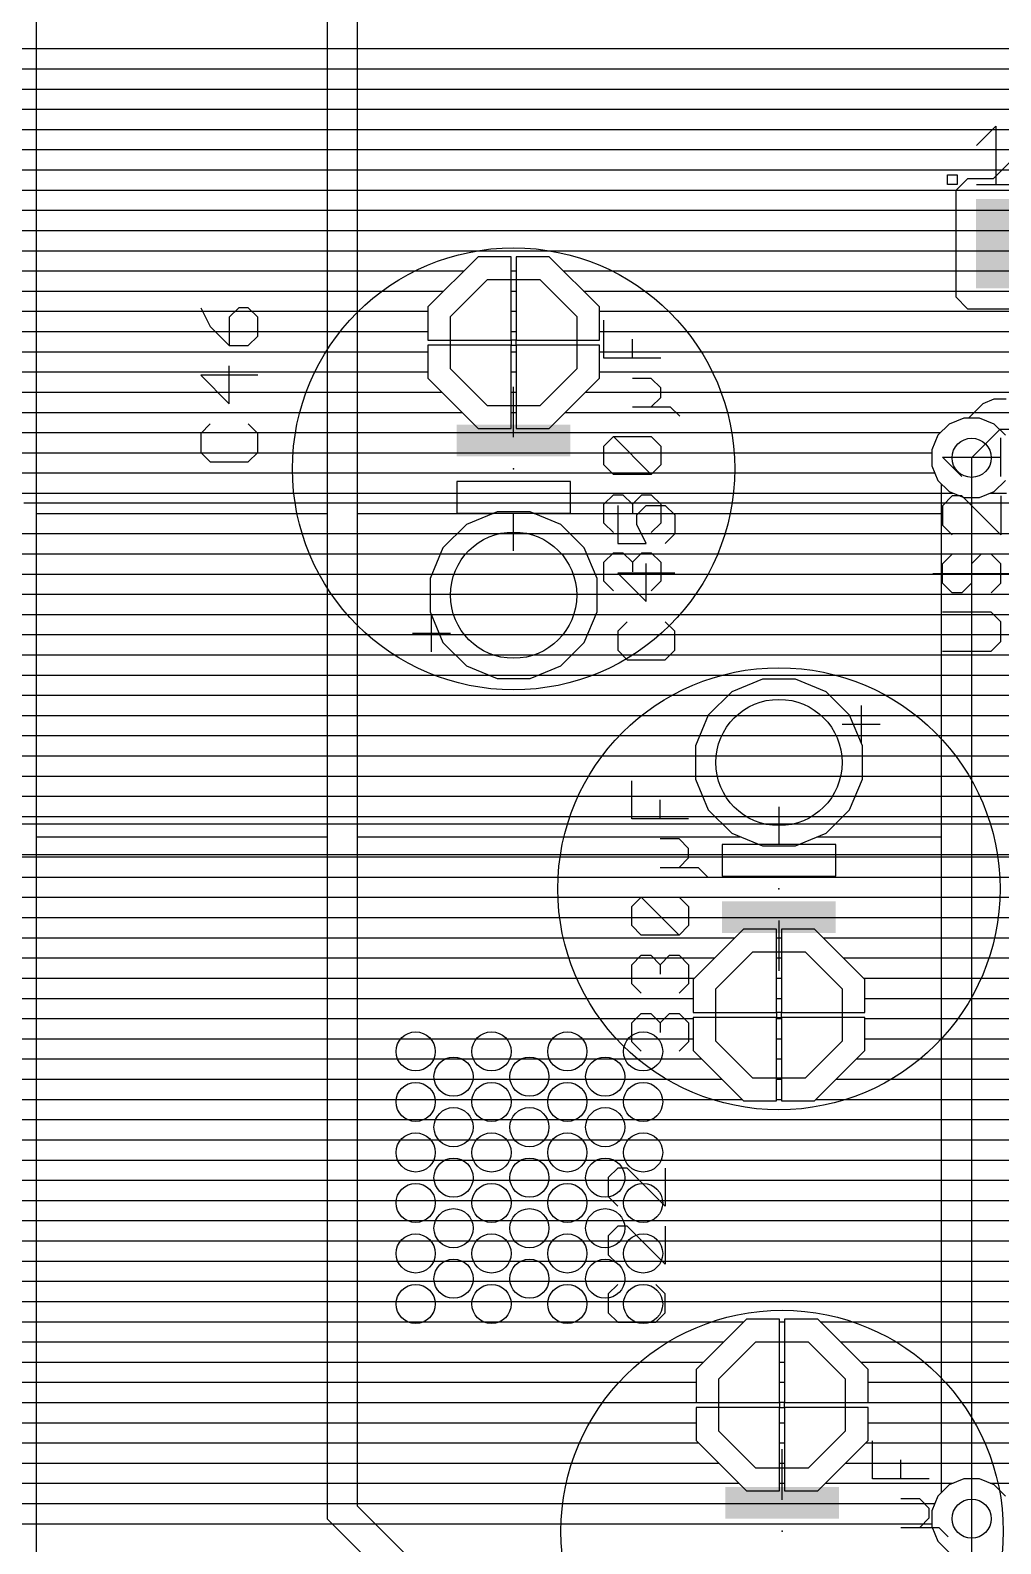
# Model space of a CAD drawing. Extents: x -0.64 to 6, y -0.15 to 7.8.
# Drawn here: x 4.195 to 4.963, y 1.2 to 2.399 of the extents above; entities that cross this region are included whole.
import ezdxf

# ---------------------------------------------------------------- set-up
doc = ezdxf.new("R2010")
doc.units = 0
for name, color, linetype in [('1', 22, 'CONTINUOUS'), ('16', 175, 'CONTINUOUS'), ('17', 82, 'CONTINUOUS'), ('18', 82, 'CONTINUOUS'), ('21', 253, 'CONTINUOUS'), ('23', 7, 'CONTINUOUS'), ('25', 253, 'CONTINUOUS'), ('27', 253, 'CONTINUOUS'), ('51', 253, 'CONTINUOUS')]:
    doc.layers.add(name, color=color, linetype=linetype)

# ---------------------------------------------------------------- blocks, each defined once
blk = doc.blocks.new('RECT')
blk.add_solid([(-0.5, -0.5), (0.5, -0.5), (-0.5, 0.5), (0.5, 0.5)])
blk = doc.blocks.new('OCTAGONP')
blk.add_lwpolyline([(-0.5, -0.207107), (-0.5, 0.207107), (-0.207107, 0.5), (0.207107, 0.5), (0.5, 0.207107), (0.5, -0.207107), (0.207107, -0.5), (-0.207107, -0.5)], close=True)
blk = doc.blocks.new('ROUNDP')
blk.add_circle((0, 0), 0.5)
blk = doc.blocks.new('ROUNDV')
blk.add_circle((0, 0), 0.5)

msp = doc.modelspace()

# ---------------------------------------------------------------- linework, layer by layer
at = {"layer": '1'}
for p, q in [((4.134, 2.384), (5.640059, 2.384)), ((4.134, 2.368), (5.044059, 2.368)), ((5.044654, 2.368595), (4.956992, 2.280933)), ((4.134, 2.352), (5.028059, 2.352)), ((4.134, 2.336), (5.012059, 2.336)), ((4.134, 2.32), (4.996059, 2.32)), ((4.134, 2.304), (4.980059, 2.304)), ((4.134, 2.288), (4.964059, 2.288)), ((4.936758, 2.280933), (4.927386, 2.27156)), ((4.956992, 2.280933), (4.936758, 2.280933)), ((4.134, 2.272), (4.927825, 2.272)), ((4.927386, 2.27156), (4.927386, 2.187439)), ((4.134, 2.256), (4.927386, 2.256)), ((4.134, 2.24), (4.927386, 2.24)), ((4.134, 2.224), (4.927386, 2.224)), ((4.549333, 2.21925), (4.5095, 2.179416)), ((4.5755, 2.21925), (4.549333, 2.21925)), ((4.5755, 2.153251), (4.5755, 2.21925)), ((4.605666, 2.21925), (4.5795, 2.21925)), ((4.5795, 2.21925), (4.5795, 2.153251)), ((4.6455, 2.179416), (4.605666, 2.21925)), ((4.134, 2.208), (4.538084, 2.208)), ((4.5755, 2.208), (4.5795, 2.208)), ((4.616916, 2.208), (4.927386, 2.208)), ((4.134, 2.192), (4.522084, 2.192)), ((4.5755, 2.192), (4.5795, 2.192)), ((4.632916, 2.192), (4.927386, 2.192)), ((4.927386, 2.187439), (4.936758, 2.178067)), ((4.134, 2.176), (4.5095, 2.176)), ((4.5095, 2.179416), (4.5095, 2.15325)), ((4.5755, 2.176), (4.5795, 2.176)), ((4.6455, 2.15325), (4.6455, 2.179416)), ((4.6455, 2.176), (4.971, 2.176)), ((4.936758, 2.178067), (4.971, 2.178067)), ((4.134, 2.16), (4.5095, 2.16)), ((4.5755, 2.16), (4.5795, 2.16)), ((4.6455, 2.16), (4.971, 2.16)), ((4.5095, 2.15325), (4.575499, 2.15325)), ((4.575499, 2.14925), (4.5095, 2.14925)), ((4.5095, 2.14925), (4.5095, 2.123083)), ((4.575499, 2.15325), (4.575499, 2.14925)), ((4.5795, 2.153251), (4.5755, 2.153251)), ((4.5755, 2.08325), (4.5755, 2.149249)), ((4.5755, 2.149249), (4.5795, 2.149249)), ((4.5795, 2.149249), (4.5795, 2.08325)), ((4.579501, 2.14925), (4.579501, 2.15325)), ((4.579501, 2.15325), (4.6455, 2.15325)), ((4.6455, 2.14925), (4.579501, 2.14925)), ((4.6455, 2.123083), (4.6455, 2.14925)), ((4.134, 2.144), (4.5095, 2.144)), ((4.5755, 2.144), (4.5795, 2.144)), ((4.6455, 2.144), (4.971, 2.144)), ((4.134, 2.128), (4.5095, 2.128)), ((4.5095, 2.123083), (4.549333, 2.08325)), ((4.5755, 2.128), (4.5795, 2.128)), ((4.605666, 2.08325), (4.6455, 2.123083)), ((4.6455, 2.128), (4.967189, 2.128)), ((4.134, 2.112), (4.520583, 2.112)), ((4.5755, 2.112), (4.5795, 2.112)), ((4.634416, 2.112), (4.967189, 2.112)), ((4.948767, 2.102708), (4.937559, 2.0915)), ((4.957588, 2.106362), (4.948767, 2.102708)), ((4.967189, 2.106362), (4.957588, 2.106362)), ((4.134, 2.096), (4.536583, 2.096)), ((4.5755, 2.096), (4.5795, 2.096)), ((4.618416, 2.096), (4.942059, 2.096)), ((4.922157, 2.086704), (4.913296, 2.077843)), ((4.933734, 2.0915), (4.922157, 2.086704)), ((4.937559, 2.0915), (4.933734, 2.0915)), ((4.134, 2.08), (4.915452, 2.08)), ((4.549333, 2.08325), (4.5755, 2.08325)), ((4.5795, 2.08325), (4.605666, 2.08325)), ((4.913296, 2.077843), (4.9085, 2.066266)), ((4.962362, 2.082362), (4.94, 2.06)), ((4.995, 2.082362), (4.962362, 2.082362)), ((4.149941, 2.064), (4.9085, 2.064)), ((4.9085, 2.066266), (4.9085, 2.053734)), ((4.9085, 2.053734), (4.913296, 2.042157)), ((4.165941, 2.048), (4.910875, 2.048)), ((4.913296, 2.042157), (4.922157, 2.033296)), ((4.957843, 2.033296), (4.966704, 2.042157)), ((4.181941, 2.032), (4.925284, 2.032)), ((4.922157, 2.033296), (4.933734, 2.0285)), ((4.933734, 2.0285), (4.946266, 2.0285)), ((4.946266, 2.0285), (4.957843, 2.033296)), ((4.954716, 2.032), (4.967617, 2.032)), ((4.975617, 2.024), (4.189941, 2.024)), ((4.18, 2), (5, 2)), ((3.89, 1.984), (5.016, 1.984)), ((3.89, 1.968), (5.032, 1.968)), ((3.89, 1.952), (5.048, 1.952)), ((3.89, 1.936), (5.05, 1.936)), ((3.89, 1.92), (5.05, 1.92)), ((3.89, 1.904), (5.05, 1.904)), ((3.89, 1.888), (5.05, 1.888)), ((3.89, 1.872), (5.05, 1.872)), ((3.89, 1.856), (5.05, 1.856)), ((3.89, 1.84), (5.05, 1.84)), ((3.906, 1.824), (5.05, 1.824)), ((3.922, 1.808), (5.038, 1.808)), ((3.938, 1.792), (5.022, 1.792)), ((3.954, 1.776), (5.006, 1.776)), ((5, 1.77), (3.96, 1.77)), ((3.222, 1.744), (5.122059, 1.744)), ((3.955226, 1.746), (5.004774, 1.746)), ((3.222, 1.728), (5.140398, 1.728)), ((3.222, 1.712), (5.196, 1.712)), ((3.222, 1.696), (5.196, 1.696)), ((3.222, 1.68), (4.752584, 1.68)), ((4.759333, 1.68675), (4.7195, 1.646916)), ((4.7855, 1.68675), (4.759333, 1.68675)), ((4.7855, 1.620751), (4.7855, 1.68675)), ((4.7855, 1.68), (4.7895, 1.68)), ((4.815666, 1.68675), (4.7895, 1.68675)), ((4.7895, 1.68675), (4.7895, 1.620751)), ((4.8555, 1.646916), (4.815666, 1.68675)), ((4.822416, 1.68), (5.196, 1.68)), ((3.222, 1.664), (4.736584, 1.664)), ((4.7855, 1.664), (4.7895, 1.664)), ((4.838416, 1.664), (5.196, 1.664)), ((3.222, 1.648), (4.720584, 1.648)), ((4.7195, 1.646916), (4.7195, 1.62075)), ((4.7855, 1.648), (4.7895, 1.648)), ((4.854416, 1.648), (5.196, 1.648)), ((4.8555, 1.62075), (4.8555, 1.646916)), ((3.222, 1.632), (4.7195, 1.632)), ((4.7855, 1.632), (4.7895, 1.632)), ((4.8555, 1.632), (5.196, 1.632)), ((4.7195, 1.62075), (4.785499, 1.62075)), ((4.785499, 1.62075), (4.785499, 1.61675)), ((4.7895, 1.620751), (4.7855, 1.620751)), ((4.789501, 1.61675), (4.789501, 1.62075)), ((4.789501, 1.62075), (4.8555, 1.62075)), ((3.222, 1.616), (4.7195, 1.616)), ((4.785499, 1.61675), (4.7195, 1.61675)), ((4.7195, 1.61675), (4.7195, 1.590583)), ((4.7855, 1.55075), (4.7855, 1.616749)), ((4.7855, 1.616749), (4.7895, 1.616749)), ((4.7855, 1.616), (4.7895, 1.616)), ((4.7895, 1.616749), (4.7895, 1.55075)), ((4.8555, 1.61675), (4.789501, 1.61675)), ((4.8555, 1.590583), (4.8555, 1.61675)), ((4.8555, 1.616), (5.196, 1.616)), ((3.222, 1.6), (4.7195, 1.6)), ((4.7855, 1.6), (4.7895, 1.6)), ((4.8555, 1.6), (5.196, 1.6)), ((3.222, 1.584), (4.726083, 1.584)), ((4.7195, 1.590583), (4.759333, 1.55075)), ((4.7855, 1.584), (4.7895, 1.584)), ((4.815666, 1.55075), (4.8555, 1.590583)), ((4.848916, 1.584), (5.196, 1.584)), ((3.222, 1.568), (4.742083, 1.568)), ((4.7855, 1.568), (4.7895, 1.568)), ((4.832916, 1.568), (5.196, 1.568)), ((3.222, 1.552), (4.758083, 1.552)), ((4.759333, 1.55075), (4.7855, 1.55075)), ((4.7855, 1.552), (4.7895, 1.552)), ((4.7895, 1.55075), (4.815666, 1.55075)), ((4.816916, 1.552), (5.196, 1.552)), ((3.222, 1.536), (5.196, 1.536)), ((3.222, 1.52), (5.196, 1.52)), ((3.222, 1.504), (5.196, 1.504)), ((3.222, 1.488), (5.196, 1.488)), ((3.222, 1.472), (5.196, 1.472)), ((3.222, 1.456), (5.196, 1.456)), ((3.222, 1.44), (5.196, 1.44)), ((3.222, 1.424), (5.196, 1.424)), ((3.222, 1.408), (5.196, 1.408)), ((3.222, 1.392), (5.196, 1.392)), ((3.222, 1.376), (4.759834, 1.376)), ((4.761833, 1.378), (4.722, 1.338166)), ((4.788, 1.378), (4.761833, 1.378)), ((4.788, 1.312001), (4.788, 1.378)), ((4.788, 1.376), (4.792, 1.376)), ((4.818166, 1.378), (4.792, 1.378)), ((4.792, 1.378), (4.792, 1.312001)), ((4.858, 1.338166), (4.818166, 1.378)), ((4.820166, 1.376), (5.196, 1.376)), ((3.222, 1.36), (4.743834, 1.36)), ((4.788, 1.36), (4.792, 1.36)), ((4.836166, 1.36), (5.196, 1.36)), ((4.07317, 1.344), (4.727834, 1.344)), ((4.788, 1.344), (4.792, 1.344)), ((4.852166, 1.344), (5.196, 1.344)), ((4.722, 1.338166), (4.722, 1.312)), ((4.858, 1.312), (4.858, 1.338166)), ((4.090294, 1.328), (4.722, 1.328)), ((4.788, 1.328), (4.792, 1.328)), ((4.858, 1.328), (5.197386, 1.328)), ((4.100149, 1.312), (4.722, 1.312)), ((4.722, 1.312), (4.787999, 1.312)), ((4.787999, 1.308), (4.722, 1.308)), ((4.722, 1.308), (4.722, 1.281833)), ((4.787999, 1.312), (4.787999, 1.308)), ((4.792, 1.312001), (4.788, 1.312001)), ((4.788, 1.242), (4.788, 1.307999)), ((4.788, 1.307999), (4.792, 1.307999)), ((4.792, 1.307999), (4.792, 1.242)), ((4.792001, 1.308), (4.792001, 1.312)), ((4.792001, 1.312), (4.858, 1.312)), ((4.858, 1.308), (4.792001, 1.308)), ((4.858, 1.312), (5.197386, 1.312)), ((4.858, 1.281833), (4.858, 1.308)), ((4.105486, 1.296), (4.722, 1.296)), ((4.788, 1.296), (4.792, 1.296)), ((4.858, 1.296), (5.199325, 1.296)), ((4.038, 1.28), (4.723833, 1.28)), ((4.722, 1.281833), (4.761833, 1.242)), ((4.788, 1.28), (4.792, 1.28)), ((4.818166, 1.242), (4.858, 1.281833)), ((4.856166, 1.28), (5.655452, 1.28)), ((4.105486, 1.264), (4.739833, 1.264)), ((4.788, 1.264), (4.792, 1.264)), ((4.840166, 1.264), (5.6485, 1.264)), ((4.100149, 1.248), (4.755833, 1.248)), ((4.788, 1.248), (4.792, 1.248)), ((4.824166, 1.248), (4.925285, 1.248)), ((4.922157, 1.246704), (4.913296, 1.237843)), ((4.933734, 1.2515), (4.922157, 1.246704)), ((4.946266, 1.2515), (4.933734, 1.2515)), ((4.957843, 1.246704), (4.946266, 1.2515)), ((4.954715, 1.248), (5.634059, 1.248)), ((4.966704, 1.237843), (4.957843, 1.246704)), ((4.761833, 1.242), (4.788, 1.242)), ((4.792, 1.242), (4.818166, 1.242)), ((4.913296, 1.237843), (4.9085, 1.226266)), ((4.090294, 1.232), (4.910875, 1.232)), ((4.9085, 1.226266), (4.9085, 1.213734)), ((4.07317, 1.216), (4.9085, 1.216)), ((4.9085, 1.213734), (4.913296, 1.202157)), ((4.94, 1.22), (4.94, 0.92)), ((4.913296, 1.202157), (4.916, 1.199452))]:
    msp.add_line(p, q, dxfattribs=at)
at = {"layer": '16'}
for p, q in [((4.2, 1.06), (4.2, 4.49)), ((4.43, 4.26), (4.43, 1.22)), ((4.454, 1.229941), (4.454, 4.250059)), ((4.2, 2.384), (4.43, 2.384)), ((4.454, 2.384), (5.656, 2.384)), ((4.2, 2.368), (4.43, 2.368)), ((4.454, 2.368), (5.656, 2.368)), ((4.2, 2.352), (4.43, 2.352)), ((4.454, 2.352), (5.656, 2.352)), ((4.2, 2.336), (4.43, 2.336)), ((4.454, 2.336), (5.656, 2.336)), ((4.2, 2.32), (4.43, 2.32)), ((4.454, 2.32), (5.656, 2.32)), ((4.2, 2.304), (4.43, 2.304)), ((4.454, 2.304), (5.656, 2.304)), ((4.2, 2.288), (4.43, 2.288)), ((4.454, 2.288), (5.656, 2.288)), ((4.2, 2.272), (4.43, 2.272)), ((4.454, 2.272), (5.656, 2.272)), ((4.2, 2.256), (4.43, 2.256)), ((4.454, 2.256), (5.656, 2.256)), ((4.2, 2.24), (4.43, 2.24)), ((4.454, 2.24), (5.656, 2.24)), ((4.2, 2.224), (4.43, 2.224)), ((4.454, 2.224), (5.656, 2.224)), ((4.549333, 2.21925), (4.5095, 2.179416)), ((4.5755, 2.21925), (4.549333, 2.21925)), ((4.5755, 2.153251), (4.5755, 2.21925)), ((4.605666, 2.21925), (4.5795, 2.21925)), ((4.5795, 2.21925), (4.5795, 2.153251)), ((4.6455, 2.179416), (4.605666, 2.21925)), ((4.2, 2.208), (4.43, 2.208)), ((4.454, 2.208), (4.538084, 2.208)), ((4.5755, 2.208), (4.5795, 2.208)), ((4.616916, 2.208), (5.656, 2.208)), ((4.2, 2.192), (4.43, 2.192)), ((4.454, 2.192), (4.522084, 2.192)), ((4.5755, 2.192), (4.5795, 2.192)), ((4.632916, 2.192), (5.656, 2.192)), ((4.2, 2.176), (4.43, 2.176)), ((4.454, 2.176), (4.5095, 2.176)), ((4.5095, 2.179416), (4.5095, 2.15325)), ((4.5755, 2.176), (4.5795, 2.176)), ((4.6455, 2.15325), (4.6455, 2.179416)), ((4.6455, 2.176), (5.656, 2.176)), ((4.2, 2.16), (4.43, 2.16)), ((4.454, 2.16), (4.5095, 2.16)), ((4.5755, 2.16), (4.5795, 2.16)), ((4.6455, 2.16), (5.656, 2.16)), ((4.5095, 2.15325), (4.575499, 2.15325)), ((4.575499, 2.14925), (4.5095, 2.14925)), ((4.5095, 2.14925), (4.5095, 2.123083)), ((4.575499, 2.15325), (4.575499, 2.14925)), ((4.5795, 2.153251), (4.5755, 2.153251)), ((4.5755, 2.08325), (4.5755, 2.149249)), ((4.5755, 2.149249), (4.5795, 2.149249)), ((4.5795, 2.149249), (4.5795, 2.08325)), ((4.579501, 2.14925), (4.579501, 2.15325)), ((4.579501, 2.15325), (4.6455, 2.15325)), ((4.6455, 2.14925), (4.579501, 2.14925)), ((4.6455, 2.123083), (4.6455, 2.14925)), ((4.2, 2.144), (4.43, 2.144)), ((4.454, 2.144), (4.5095, 2.144)), ((4.5755, 2.144), (4.5795, 2.144)), ((4.6455, 2.144), (5.656, 2.144)), ((4.2, 2.128), (4.43, 2.128)), ((4.454, 2.128), (4.5095, 2.128)), ((4.5095, 2.123083), (4.549333, 2.08325)), ((4.5755, 2.128), (4.5795, 2.128)), ((4.605666, 2.08325), (4.6455, 2.123083)), ((4.6455, 2.128), (5.656, 2.128)), ((4.2, 2.112), (4.43, 2.112)), ((4.454, 2.112), (4.520583, 2.112)), ((4.5755, 2.112), (4.5795, 2.112)), ((4.634416, 2.112), (5.656, 2.112)), ((4.2, 2.096), (4.43, 2.096)), ((4.454, 2.096), (4.536583, 2.096)), ((4.5755, 2.096), (4.5795, 2.096)), ((4.618416, 2.096), (5.656, 2.096)), ((4.922157, 2.086704), (4.913296, 2.077843)), ((4.933734, 2.0915), (4.922157, 2.086704)), ((4.946266, 2.0915), (4.933734, 2.0915)), ((4.957843, 2.086704), (4.946266, 2.0915)), ((4.966704, 2.077843), (4.957843, 2.086704)), ((4.2, 2.08), (4.43, 2.08)), ((4.454, 2.08), (4.915452, 2.08)), ((4.549333, 2.08325), (4.5755, 2.08325)), ((4.5795, 2.08325), (4.605666, 2.08325)), ((4.913296, 2.077843), (4.9085, 2.066266)), ((4.2, 2.064), (4.43, 2.064)), ((4.454, 2.064), (4.9085, 2.064)), ((4.9085, 2.066266), (4.9085, 2.053734)), ((4.9085, 2.053734), (4.913296, 2.042157)), ((4.94, 2.06), (4.94, 1.22)), ((4.2, 2.048), (4.43, 2.048)), ((4.454, 2.048), (4.910875, 2.048)), ((4.913296, 2.042157), (4.916, 2.039452)), ((4.916, 2.039452), (4.916, 1.240548)), ((4.2, 2.032), (4.43, 2.032)), ((4.454, 2.032), (4.916, 2.032)), ((4.2, 2.016), (4.43, 2.016)), ((4.454, 2.016), (4.561354, 2.016)), ((4.564372, 2.01725), (4.540114, 2.007202)), ((4.590628, 2.01725), (4.564372, 2.01725)), ((4.614886, 2.007202), (4.590628, 2.01725)), ((4.593646, 2.016), (4.916, 2.016)), ((4.540114, 2.007202), (4.521548, 1.988636)), ((4.633452, 1.988636), (4.614886, 2.007202)), ((4.2, 2), (4.43, 2)), ((4.454, 2), (4.532912, 2)), ((4.622088, 2), (4.916, 2)), ((4.2, 1.984), (4.43, 1.984)), ((4.454, 1.984), (4.519628, 1.984)), ((4.521548, 1.988636), (4.5115, 1.964378)), ((4.6435, 1.964378), (4.633452, 1.988636)), ((4.635372, 1.984), (4.916, 1.984)), ((4.2, 1.968), (4.43, 1.968)), ((4.454, 1.968), (4.513, 1.968)), ((4.642, 1.968), (4.916, 1.968)), ((4.5115, 1.964378), (4.5115, 1.938122)), ((4.6435, 1.938122), (4.6435, 1.964378)), ((4.2, 1.952), (4.43, 1.952)), ((4.454, 1.952), (4.5115, 1.952)), ((4.6435, 1.952), (4.916, 1.952)), ((4.2, 1.936), (4.43, 1.936)), ((4.454, 1.936), (4.512379, 1.936)), ((4.5115, 1.938122), (4.521548, 1.913864)), ((4.633452, 1.913864), (4.6435, 1.938122)), ((4.642621, 1.936), (4.916, 1.936)), ((4.2, 1.92), (4.43, 1.92)), ((4.454, 1.92), (4.519006, 1.92)), ((4.635994, 1.92), (4.916, 1.92)), ((4.521548, 1.913864), (4.540114, 1.895298)), ((4.614886, 1.895298), (4.633452, 1.913864)), ((4.2, 1.904), (4.43, 1.904)), ((4.454, 1.904), (4.531412, 1.904)), ((4.540114, 1.895298), (4.564372, 1.88525)), ((4.590628, 1.88525), (4.614886, 1.895298)), ((4.623588, 1.904), (4.916, 1.904)), ((4.2, 1.888), (4.43, 1.888)), ((4.454, 1.888), (4.557733, 1.888)), ((4.564372, 1.88525), (4.590628, 1.88525)), ((4.597267, 1.888), (4.916, 1.888)), ((4.774372, 1.88475), (4.750114, 1.874702)), ((4.800628, 1.88475), (4.774372, 1.88475)), ((4.824886, 1.874702), (4.800628, 1.88475)), ((4.2, 1.872), (4.43, 1.872)), ((4.454, 1.872), (4.747412, 1.872)), ((4.750114, 1.874702), (4.731548, 1.856136)), ((4.843452, 1.856136), (4.824886, 1.874702)), ((4.827588, 1.872), (4.916, 1.872)), ((4.2, 1.856), (4.43, 1.856)), ((4.454, 1.856), (4.731492, 1.856)), ((4.731548, 1.856136), (4.7215, 1.831878)), ((4.8535, 1.831878), (4.843452, 1.856136)), ((4.843508, 1.856), (4.916, 1.856)), ((4.2, 1.84), (4.43, 1.84)), ((4.454, 1.84), (4.724864, 1.84)), ((4.850136, 1.84), (4.916, 1.84)), ((4.2, 1.824), (4.43, 1.824)), ((4.454, 1.824), (4.7215, 1.824)), ((4.7215, 1.831878), (4.7215, 1.805622)), ((4.8535, 1.805622), (4.8535, 1.831878)), ((4.8535, 1.824), (4.916, 1.824)), ((4.2, 1.808), (4.43, 1.808)), ((4.454, 1.808), (4.7215, 1.808)), ((4.7215, 1.805622), (4.731548, 1.781364)), ((4.843452, 1.781364), (4.8535, 1.805622)), ((4.8535, 1.808), (4.916, 1.808)), ((4.2, 1.792), (4.43, 1.792)), ((4.454, 1.792), (4.727142, 1.792)), ((4.847858, 1.792), (4.916, 1.792)), ((4.2, 1.776), (4.43, 1.776)), ((4.454, 1.776), (4.736912, 1.776)), ((4.731548, 1.781364), (4.750114, 1.762798)), ((4.824886, 1.762798), (4.843452, 1.781364)), ((4.838088, 1.776), (4.916, 1.776)), ((4.750114, 1.762798), (4.774372, 1.75275)), ((4.800628, 1.75275), (4.824886, 1.762798)), ((4.2, 1.76), (4.43, 1.76)), ((4.454, 1.76), (4.756868, 1.76)), ((4.774372, 1.75275), (4.800628, 1.75275)), ((4.818131, 1.76), (4.916, 1.76)), ((4.2, 1.744), (4.43, 1.744)), ((4.454, 1.744), (4.916, 1.744)), ((4.2, 1.728), (4.43, 1.728)), ((4.454, 1.728), (4.916, 1.728)), ((4.2, 1.712), (4.43, 1.712)), ((4.454, 1.712), (4.916, 1.712)), ((4.2, 1.696), (4.43, 1.696)), ((4.454, 1.696), (4.916, 1.696)), ((4.2, 1.68), (4.43, 1.68)), ((4.454, 1.68), (4.752584, 1.68)), ((4.759333, 1.68675), (4.7195, 1.646916)), ((4.7855, 1.68675), (4.759333, 1.68675)), ((4.7855, 1.620751), (4.7855, 1.68675)), ((4.7855, 1.68), (4.7895, 1.68)), ((4.815666, 1.68675), (4.7895, 1.68675)), ((4.7895, 1.68675), (4.7895, 1.620751)), ((4.8555, 1.646916), (4.815666, 1.68675)), ((4.822416, 1.68), (4.916, 1.68)), ((4.2, 1.664), (4.43, 1.664)), ((4.454, 1.664), (4.736584, 1.664)), ((4.7855, 1.664), (4.7895, 1.664)), ((4.838416, 1.664), (4.916, 1.664)), ((4.2, 1.648), (4.43, 1.648)), ((4.454, 1.648), (4.720584, 1.648)), ((4.7195, 1.646916), (4.7195, 1.62075)), ((4.7855, 1.648), (4.7895, 1.648)), ((4.854416, 1.648), (4.916, 1.648)), ((4.8555, 1.62075), (4.8555, 1.646916)), ((4.2, 1.632), (4.43, 1.632)), ((4.454, 1.632), (4.7195, 1.632)), ((4.7855, 1.632), (4.7895, 1.632)), ((4.8555, 1.632), (4.916, 1.632)), ((4.7195, 1.62075), (4.785499, 1.62075)), ((4.785499, 1.62075), (4.785499, 1.61675)), ((4.7895, 1.620751), (4.7855, 1.620751)), ((4.789501, 1.61675), (4.789501, 1.62075)), ((4.789501, 1.62075), (4.8555, 1.62075)), ((4.2, 1.616), (4.43, 1.616)), ((4.454, 1.616), (4.7195, 1.616)), ((4.785499, 1.61675), (4.7195, 1.61675)), ((4.7195, 1.61675), (4.7195, 1.590583)), ((4.7855, 1.55075), (4.7855, 1.616749)), ((4.7855, 1.616749), (4.7895, 1.616749)), ((4.7855, 1.616), (4.7895, 1.616)), ((4.7895, 1.616749), (4.7895, 1.55075)), ((4.8555, 1.61675), (4.789501, 1.61675)), ((4.8555, 1.590583), (4.8555, 1.61675)), ((4.8555, 1.616), (4.916, 1.616)), ((4.2, 1.6), (4.43, 1.6)), ((4.454, 1.6), (4.7195, 1.6)), ((4.7855, 1.6), (4.7895, 1.6)), ((4.8555, 1.6), (4.916, 1.6)), ((4.2, 1.584), (4.43, 1.584)), ((4.454, 1.584), (4.726083, 1.584)), ((4.7195, 1.590583), (4.759333, 1.55075)), ((4.7855, 1.584), (4.7895, 1.584)), ((4.815666, 1.55075), (4.8555, 1.590583)), ((4.848916, 1.584), (4.916, 1.584)), ((4.2, 1.568), (4.43, 1.568)), ((4.454, 1.568), (4.742083, 1.568)), ((4.7855, 1.568), (4.7895, 1.568)), ((4.832916, 1.568), (4.916, 1.568)), ((4.2, 1.552), (4.43, 1.552)), ((4.454, 1.552), (4.758083, 1.552)), ((4.759333, 1.55075), (4.7855, 1.55075)), ((4.7855, 1.552), (4.7895, 1.552)), ((4.7895, 1.55075), (4.815666, 1.55075)), ((4.816916, 1.552), (4.916, 1.552)), ((4.2, 1.536), (4.43, 1.536)), ((4.454, 1.536), (4.916, 1.536)), ((4.2, 1.52), (4.43, 1.52)), ((4.454, 1.52), (4.916, 1.52)), ((4.2, 1.504), (4.43, 1.504)), ((4.454, 1.504), (4.916, 1.504)), ((4.2, 1.488), (4.43, 1.488)), ((4.454, 1.488), (4.916, 1.488)), ((4.2, 1.472), (4.43, 1.472)), ((4.454, 1.472), (4.916, 1.472)), ((4.2, 1.456), (4.43, 1.456)), ((4.454, 1.456), (4.916, 1.456)), ((4.2, 1.44), (4.43, 1.44)), ((4.454, 1.44), (4.916, 1.44)), ((4.2, 1.424), (4.43, 1.424)), ((4.454, 1.424), (4.916, 1.424)), ((4.2, 1.408), (4.43, 1.408)), ((4.454, 1.408), (4.916, 1.408)), ((4.2, 1.392), (4.43, 1.392)), ((4.454, 1.392), (4.916, 1.392)), ((4.2, 1.376), (4.43, 1.376)), ((4.454, 1.376), (4.759834, 1.376)), ((4.761833, 1.378), (4.722, 1.338166)), ((4.788, 1.378), (4.761833, 1.378)), ((4.788, 1.312001), (4.788, 1.378)), ((4.788, 1.376), (4.792, 1.376)), ((4.818166, 1.378), (4.792, 1.378)), ((4.792, 1.378), (4.792, 1.312001)), ((4.858, 1.338166), (4.818166, 1.378)), ((4.820166, 1.376), (4.916, 1.376)), ((4.2, 1.36), (4.43, 1.36)), ((4.454, 1.36), (4.743834, 1.36)), ((4.788, 1.36), (4.792, 1.36)), ((4.836166, 1.36), (4.916, 1.36)), ((4.2, 1.344), (4.43, 1.344)), ((4.454, 1.344), (4.727834, 1.344)), ((4.788, 1.344), (4.792, 1.344)), ((4.852166, 1.344), (4.916, 1.344)), ((4.722, 1.338166), (4.722, 1.312)), ((4.858, 1.312), (4.858, 1.338166)), ((4.2, 1.328), (4.43, 1.328)), ((4.454, 1.328), (4.722, 1.328)), ((4.788, 1.328), (4.792, 1.328)), ((4.858, 1.328), (4.916, 1.328)), ((4.2, 1.312), (4.43, 1.312)), ((4.454, 1.312), (4.722, 1.312)), ((4.722, 1.312), (4.787999, 1.312)), ((4.787999, 1.308), (4.722, 1.308)), ((4.722, 1.308), (4.722, 1.281833)), ((4.787999, 1.312), (4.787999, 1.308)), ((4.792, 1.312001), (4.788, 1.312001)), ((4.788, 1.242), (4.788, 1.307999)), ((4.788, 1.307999), (4.792, 1.307999)), ((4.792, 1.307999), (4.792, 1.242)), ((4.792001, 1.308), (4.792001, 1.312)), ((4.792001, 1.312), (4.858, 1.312)), ((4.858, 1.308), (4.792001, 1.308)), ((4.858, 1.312), (4.916, 1.312)), ((4.858, 1.281833), (4.858, 1.308)), ((4.2, 1.296), (4.43, 1.296)), ((4.454, 1.296), (4.722, 1.296)), ((4.788, 1.296), (4.792, 1.296)), ((4.858, 1.296), (4.916, 1.296)), ((4.2, 1.28), (4.43, 1.28)), ((4.454, 1.28), (4.723833, 1.28)), ((4.722, 1.281833), (4.761833, 1.242)), ((4.788, 1.28), (4.792, 1.28)), ((4.818166, 1.242), (4.858, 1.281833)), ((4.856166, 1.28), (4.916, 1.28)), ((4.2, 1.264), (4.43, 1.264)), ((4.454, 1.264), (4.739833, 1.264)), ((4.788, 1.264), (4.792, 1.264)), ((4.840166, 1.264), (4.916, 1.264)), ((4.2, 1.248), (4.43, 1.248)), ((4.454, 1.248), (4.755833, 1.248)), ((4.788, 1.248), (4.792, 1.248)), ((4.824166, 1.248), (4.916, 1.248)), ((4.761833, 1.242), (4.788, 1.242)), ((4.792, 1.242), (4.818166, 1.242)), ((4.913296, 1.237843), (4.9085, 1.226266)), ((4.916, 1.240548), (4.913296, 1.237843)), ((4.2, 1.232), (4.43, 1.232)), ((4.454, 1.232), (4.910875, 1.232)), ((4.499941, 1.184), (4.454, 1.229941)), ((4.9085, 1.226266), (4.9085, 1.213734)), ((4.2, 1.216), (4.434, 1.216)), ((4.43, 1.22), (4.49, 1.16)), ((4.467941, 1.216), (4.9085, 1.216)), ((4.9085, 1.213734), (4.913296, 1.202157)), ((4.913296, 1.202157), (4.922157, 1.193296))]:
    msp.add_line(p, q, dxfattribs=at)
at = {"layer": '21'}
for p, q in [((4.5775, 2.07625), (4.5775, 2.09625)), ((4.6225, 2.04125), (4.5325, 2.04125)), ((4.5325, 2.04125), (4.5325, 2.01625)), ((4.6225, 2.01625), (4.6225, 2.04125)), ((4.5325, 2.01625), (4.5775, 2.01625)), ((4.5775, 2.00625), (4.5775, 2.01625)), ((4.5775, 2.01625), (4.6225, 2.01625)), ((4.5125, 1.90625), (4.5125, 1.93625)), ((4.4975, 1.92125), (4.5275, 1.92125)), ((4.8525, 1.86375), (4.8525, 1.83375)), ((4.8675, 1.84875), (4.8375, 1.84875)), ((4.7875, 1.76375), (4.7875, 1.75375)), ((4.7875, 1.75375), (4.7425, 1.75375)), ((4.7425, 1.75375), (4.7425, 1.72875)), ((4.8325, 1.75375), (4.7875, 1.75375)), ((4.8325, 1.72875), (4.8325, 1.75375)), ((4.7425, 1.72875), (4.8325, 1.72875)), ((4.7875, 1.69375), (4.7875, 1.67375)), ((4.79, 1.235), (4.79, 1.255))]:
    msp.add_line(p, q, dxfattribs=at)
for centre in [(4.5775, 2.05125), (4.7875, 1.71875), (4.79, 1.21)]:
    msp.add_circle(centre, 0.175, dxfattribs=at)
at = {"layer": '23'}
for p in [(4.5775, 2.05125), (4.7875, 1.71875), (4.79, 1.21)]:
    msp.add_point(p, dxfattribs=at)
at = {"layer": '25'}
for p, q in [((4.329962, 2.178854), (4.337468, 2.163841)), ((4.359987, 2.178854), (4.352481, 2.171348)), ((4.352481, 2.171348), (4.352481, 2.148828)), ((4.367494, 2.178854), (4.359987, 2.178854)), ((4.375, 2.171348), (4.367494, 2.178854)), ((4.375, 2.156335), (4.375, 2.171348)), ((4.337468, 2.163841), (4.352481, 2.148828)), ((4.352481, 2.148828), (4.367494, 2.148828)), ((4.367494, 2.148828), (4.375, 2.156335)), ((4.375, 2.125308), (4.329962, 2.125308)), ((4.329962, 2.125308), (4.352481, 2.102789)), ((4.352481, 2.102789), (4.352481, 2.132815)), ((4.337468, 2.086776), (4.329962, 2.079269)), ((4.375, 2.079269), (4.367494, 2.086776)), ((4.329962, 2.079269), (4.329962, 2.064256)), ((4.375, 2.064256), (4.375, 2.079269)), ((4.963, 2.045118), (4.963, 2.075811)), ((4.329962, 2.064256), (4.337468, 2.05675)), ((4.367494, 2.05675), (4.375, 2.064256)), ((4.337468, 2.05675), (4.367494, 2.05675)), ((4.932307, 2.045118), (4.916961, 2.060464)), ((4.916961, 2.060464), (4.963, 2.060464)), ((4.924634, 2.029771), (4.916961, 2.022098)), ((4.932307, 2.029771), (4.924634, 2.029771)), ((4.963, 1.999078), (4.932307, 2.029771)), ((4.963, 2.029771), (4.963, 1.999078)), ((4.659962, 2.022236), (4.659962, 1.992211)), ((4.674974, 2.01473), (4.682481, 2.022236)), ((4.674974, 2.007223), (4.674974, 2.01473)), ((4.682481, 2.022236), (4.697494, 2.022236)), ((4.697494, 2.022236), (4.705, 2.01473)), ((4.705, 2.01473), (4.705, 1.999717)), ((4.916961, 2.022098), (4.916961, 2.006752)), ((4.682481, 1.992211), (4.674974, 2.007223)), ((4.916961, 2.006752), (4.924634, 1.999078)), ((4.659962, 1.992211), (4.682481, 1.992211)), ((4.705, 1.999717), (4.697494, 1.992211)), ((4.916961, 1.976059), (4.924634, 1.983732)), ((4.947654, 1.983732), (4.93998, 1.976059)), ((4.955327, 1.983732), (4.947654, 1.983732)), ((4.963, 1.976059), (4.955327, 1.983732)), ((4.705, 1.96869), (4.659962, 1.96869)), ((4.659962, 1.96869), (4.682481, 1.946171)), ((4.682481, 1.946171), (4.682481, 1.976197)), ((4.909288, 1.968386), (4.970673, 1.968386)), ((4.916961, 1.960712), (4.916961, 1.976059)), ((4.93998, 1.976059), (4.93998, 1.960712)), ((4.963, 1.960712), (4.963, 1.976059)), ((4.924634, 1.953039), (4.916961, 1.960712)), ((4.93998, 1.960712), (4.932307, 1.953039)), ((4.955327, 1.953039), (4.963, 1.960712)), ((4.932307, 1.953039), (4.924634, 1.953039)), ((4.667468, 1.930158), (4.659962, 1.922651)), ((4.705, 1.922651), (4.697494, 1.930158)), ((4.955327, 1.937693), (4.916961, 1.937693)), ((4.963, 1.93002), (4.955327, 1.937693)), ((4.963, 1.914673), (4.963, 1.93002)), ((4.659962, 1.922651), (4.659962, 1.907638)), ((4.705, 1.907638), (4.705, 1.922651)), ((4.659962, 1.907638), (4.667468, 1.900132)), ((4.697494, 1.900132), (4.705, 1.907638)), ((4.916961, 1.907), (4.955327, 1.907)), ((4.955327, 1.907), (4.963, 1.914673)), ((4.667468, 1.900132), (4.697494, 1.900132)), ((4.659968, 1.497604), (4.652462, 1.490098)), ((4.652462, 1.490098), (4.652462, 1.475085)), ((4.667474, 1.497604), (4.659968, 1.497604)), ((4.6975, 1.467578), (4.667474, 1.497604)), ((4.6975, 1.497604), (4.6975, 1.467578)), ((4.652462, 1.475085), (4.659968, 1.467578)), ((4.659968, 1.451565), (4.652462, 1.444058)), ((4.667474, 1.451565), (4.659968, 1.451565)), ((4.6975, 1.421539), (4.667474, 1.451565)), ((4.6975, 1.451565), (4.6975, 1.421539)), ((4.652462, 1.444058), (4.652462, 1.429046)), ((4.652462, 1.429046), (4.659968, 1.421539)), ((4.659968, 1.405526), (4.652462, 1.398019)), ((4.6975, 1.398019), (4.689994, 1.405526)), ((4.652462, 1.398019), (4.652462, 1.383006)), ((4.6975, 1.383006), (4.6975, 1.398019)), ((4.652462, 1.383006), (4.659968, 1.3755)), ((4.689994, 1.3755), (4.6975, 1.383006)), ((4.659968, 1.3755), (4.689994, 1.3755))]:
    msp.add_line(p, q, dxfattribs=at)
at = {"layer": '27'}
for p, q in [((4.943882, 2.307193), (4.959228, 2.322539)), ((4.959228, 2.322539), (4.959228, 2.2765)), ((4.920862, 2.2765), (4.920862, 2.284173)), ((4.920862, 2.284173), (4.928535, 2.284173)), ((4.928535, 2.284173), (4.928535, 2.2765)), ((4.928535, 2.2765), (4.920862, 2.2765)), ((4.943882, 2.2765), (4.974575, 2.2765)), ((4.648962, 2.138907), (4.648962, 2.168933)), ((4.671481, 2.138907), (4.671481, 2.15392)), ((4.694, 2.138907), (4.648962, 2.138907)), ((4.686494, 2.122893), (4.671481, 2.122893)), ((4.694, 2.115387), (4.686494, 2.122893)), ((4.694, 2.107881), (4.694, 2.115387)), ((4.671481, 2.100374), (4.686494, 2.100374)), ((4.686494, 2.100374), (4.694, 2.107881)), ((4.686494, 2.100374), (4.701506, 2.100374)), ((4.701506, 2.100374), (4.709013, 2.092868)), ((4.648962, 2.069348), (4.656468, 2.076854)), ((4.656468, 2.076854), (4.686494, 2.076854)), ((4.686494, 2.046828), (4.656468, 2.076854)), ((4.686494, 2.076854), (4.694, 2.069348)), ((4.648962, 2.054335), (4.648962, 2.069348)), ((4.694, 2.069348), (4.694, 2.054335)), ((4.656468, 2.046828), (4.648962, 2.054335)), ((4.694, 2.054335), (4.686494, 2.046828)), ((4.686494, 2.046828), (4.656468, 2.046828)), ((4.648962, 2.023308), (4.656468, 2.030815)), ((4.656468, 2.030815), (4.663974, 2.030815)), ((4.663974, 2.030815), (4.671481, 2.023308)), ((4.671481, 2.023308), (4.678987, 2.030815)), ((4.678987, 2.030815), (4.686494, 2.030815)), ((4.686494, 2.030815), (4.694, 2.023308)), ((4.648962, 2.008296), (4.648962, 2.023308)), ((4.671481, 2.023308), (4.671481, 2.015802)), ((4.694, 2.023308), (4.694, 2.008296)), ((4.656468, 2.000789), (4.648962, 2.008296)), ((4.694, 2.008296), (4.686494, 2.000789)), ((4.648962, 1.977269), (4.656468, 1.984776)), ((4.656468, 1.984776), (4.663974, 1.984776)), ((4.663974, 1.984776), (4.671481, 1.977269)), ((4.671481, 1.977269), (4.678987, 1.984776)), ((4.678987, 1.984776), (4.686494, 1.984776)), ((4.686494, 1.984776), (4.694, 1.977269)), ((4.648962, 1.962256), (4.648962, 1.977269)), ((4.671481, 1.977269), (4.671481, 1.969763)), ((4.694, 1.977269), (4.694, 1.962256)), ((4.656468, 1.95475), (4.648962, 1.962256)), ((4.694, 1.962256), (4.686494, 1.95475)), ((4.670962, 1.77421), (4.670962, 1.804236)), ((4.693481, 1.77421), (4.693481, 1.789223)), ((4.716, 1.77421), (4.670962, 1.77421)), ((4.708494, 1.758197), (4.693481, 1.758197)), ((4.716, 1.75069), (4.708494, 1.758197)), ((4.716, 1.743184), (4.716, 1.75069)), ((4.708494, 1.735677), (4.716, 1.743184)), ((4.693481, 1.735677), (4.708494, 1.735677)), ((4.708494, 1.735677), (4.723506, 1.735677)), ((4.723506, 1.735677), (4.731013, 1.728171)), ((4.670962, 1.704651), (4.678468, 1.712157)), ((4.670962, 1.689638), (4.670962, 1.704651)), ((4.678468, 1.712157), (4.708494, 1.712157)), ((4.708494, 1.682132), (4.678468, 1.712157)), ((4.708494, 1.712157), (4.716, 1.704651)), ((4.716, 1.704651), (4.716, 1.689638)), ((4.678468, 1.682132), (4.670962, 1.689638)), ((4.708494, 1.682132), (4.678468, 1.682132)), ((4.716, 1.689638), (4.708494, 1.682132)), ((4.670962, 1.658612), (4.678468, 1.666118)), ((4.678468, 1.666118), (4.685974, 1.666118)), ((4.685974, 1.666118), (4.693481, 1.658612)), ((4.693481, 1.658612), (4.700987, 1.666118)), ((4.700987, 1.666118), (4.708494, 1.666118)), ((4.708494, 1.666118), (4.716, 1.658612)), ((4.670962, 1.643599), (4.670962, 1.658612)), ((4.693481, 1.658612), (4.693481, 1.651105)), ((4.716, 1.658612), (4.716, 1.643599)), ((4.678468, 1.636093), (4.670962, 1.643599)), ((4.716, 1.643599), (4.708494, 1.636093)), ((4.670962, 1.612572), (4.678468, 1.620079)), ((4.678468, 1.620079), (4.685974, 1.620079)), ((4.685974, 1.620079), (4.693481, 1.612572)), ((4.693481, 1.612572), (4.700987, 1.620079)), ((4.700987, 1.620079), (4.708494, 1.620079)), ((4.708494, 1.620079), (4.716, 1.612572)), ((4.670962, 1.59756), (4.670962, 1.612572)), ((4.693481, 1.612572), (4.693481, 1.605066)), ((4.716, 1.612572), (4.716, 1.59756)), ((4.678468, 1.590053), (4.670962, 1.59756)), ((4.716, 1.59756), (4.708494, 1.590053)), ((4.861462, 1.251618), (4.861462, 1.281643)), ((4.883981, 1.251618), (4.883981, 1.266631)), ((4.9065, 1.251618), (4.861462, 1.251618)), ((4.898994, 1.235604), (4.883981, 1.235604)), ((4.9065, 1.228098), (4.898994, 1.235604)), ((4.9065, 1.220591), (4.9065, 1.228098)), ((4.883981, 1.213085), (4.898994, 1.213085)), ((4.898994, 1.213085), (4.9065, 1.220591)), ((4.898994, 1.213085), (4.914006, 1.213085)), ((4.914006, 1.213085), (4.921513, 1.205578))]:
    msp.add_line(p, q, dxfattribs=at)
at = {"layer": '51'}
for p, q in [((4.5775, 2.09625), (4.5775, 2.11625)), ((4.5775, 1.98625), (4.5775, 2.00625)), ((4.7875, 1.78375), (4.7875, 1.76375)), ((4.7875, 1.67375), (4.7875, 1.65375)), ((4.79, 1.255), (4.79, 1.275))]:
    msp.add_line(p, q, dxfattribs=at)

# ---------------------------------------------------------------- block references
at = {"layer": '1', "xscale": 0.062992, "yscale": 0.070866, "rotation": 180}
msp.add_blockref('RECT', (4.974882, 2.2295), dxfattribs=at)
at = {"layer": '17', "xscale": 0.1, "yscale": 0.1}
for name, p, rotation in [('OCTAGONP', (4.5775, 2.15125), 90), ('OCTAGONP', (4.5775, 2.15125), 90), ('ROUNDP', (4.5775, 1.95125), 90), ('ROUNDP', (4.5775, 1.95125), 90), ('ROUNDP', (4.7875, 1.81875), 270), ('ROUNDP', (4.7875, 1.81875), 270), ('OCTAGONP', (4.7875, 1.61875), 270), ('OCTAGONP', (4.7875, 1.61875), 270), ('OCTAGONP', (4.79, 1.31), 90), ('OCTAGONP', (4.79, 1.31), 90)]:
    msp.add_blockref(name, p, dxfattribs=dict(at, rotation=rotation))
at = {"layer": '18', "xscale": 0.031, "yscale": 0.031}
for p in [(4.94, 2.06), (4.94, 2.06), (4.5, 1.59), (4.5, 1.59), (4.56, 1.59), (4.56, 1.59), (4.62, 1.59), (4.62, 1.59), (4.68, 1.59), (4.68, 1.59), (4.53, 1.57), (4.53, 1.57), (4.59, 1.57), (4.59, 1.57), (4.65, 1.57), (4.65, 1.57), (4.5, 1.55), (4.5, 1.55), (4.56, 1.55), (4.56, 1.55), (4.62, 1.55), (4.62, 1.55), (4.68, 1.55), (4.68, 1.55), (4.53, 1.53), (4.53, 1.53), (4.59, 1.53), (4.59, 1.53), (4.65, 1.53), (4.65, 1.53), (4.5, 1.51), (4.5, 1.51), (4.56, 1.51), (4.56, 1.51), (4.62, 1.51), (4.62, 1.51), (4.68, 1.51), (4.68, 1.51), (4.53, 1.49), (4.53, 1.49), (4.59, 1.49), (4.59, 1.49), (4.65, 1.49), (4.65, 1.49), (4.5, 1.47), (4.5, 1.47), (4.56, 1.47), (4.56, 1.47), (4.62, 1.47), (4.62, 1.47), (4.68, 1.47), (4.68, 1.47), (4.53, 1.45), (4.53, 1.45), (4.59, 1.45), (4.59, 1.45), (4.65, 1.45), (4.65, 1.45), (4.5, 1.43), (4.5, 1.43), (4.56, 1.43), (4.56, 1.43), (4.62, 1.43), (4.62, 1.43), (4.68, 1.43), (4.68, 1.43), (4.53, 1.41), (4.53, 1.41), (4.59, 1.41), (4.59, 1.41), (4.65, 1.41), (4.65, 1.41), (4.5, 1.39), (4.5, 1.39), (4.56, 1.39), (4.56, 1.39), (4.62, 1.39), (4.62, 1.39), (4.68, 1.39), (4.68, 1.39), (4.94, 1.22), (4.94, 1.22)]:
    msp.add_blockref('ROUNDV', p, dxfattribs=at)
at = {"layer": '21', "xscale": 0.025, "yscale": 0.09}
for p, rotation in [((4.5775, 2.07375), 90), ((4.7875, 1.69625), 270), ((4.79, 1.2325), 90)]:
    msp.add_blockref('RECT', p, dxfattribs=dict(at, rotation=rotation))

doc.saveas('drawing.dxf')
